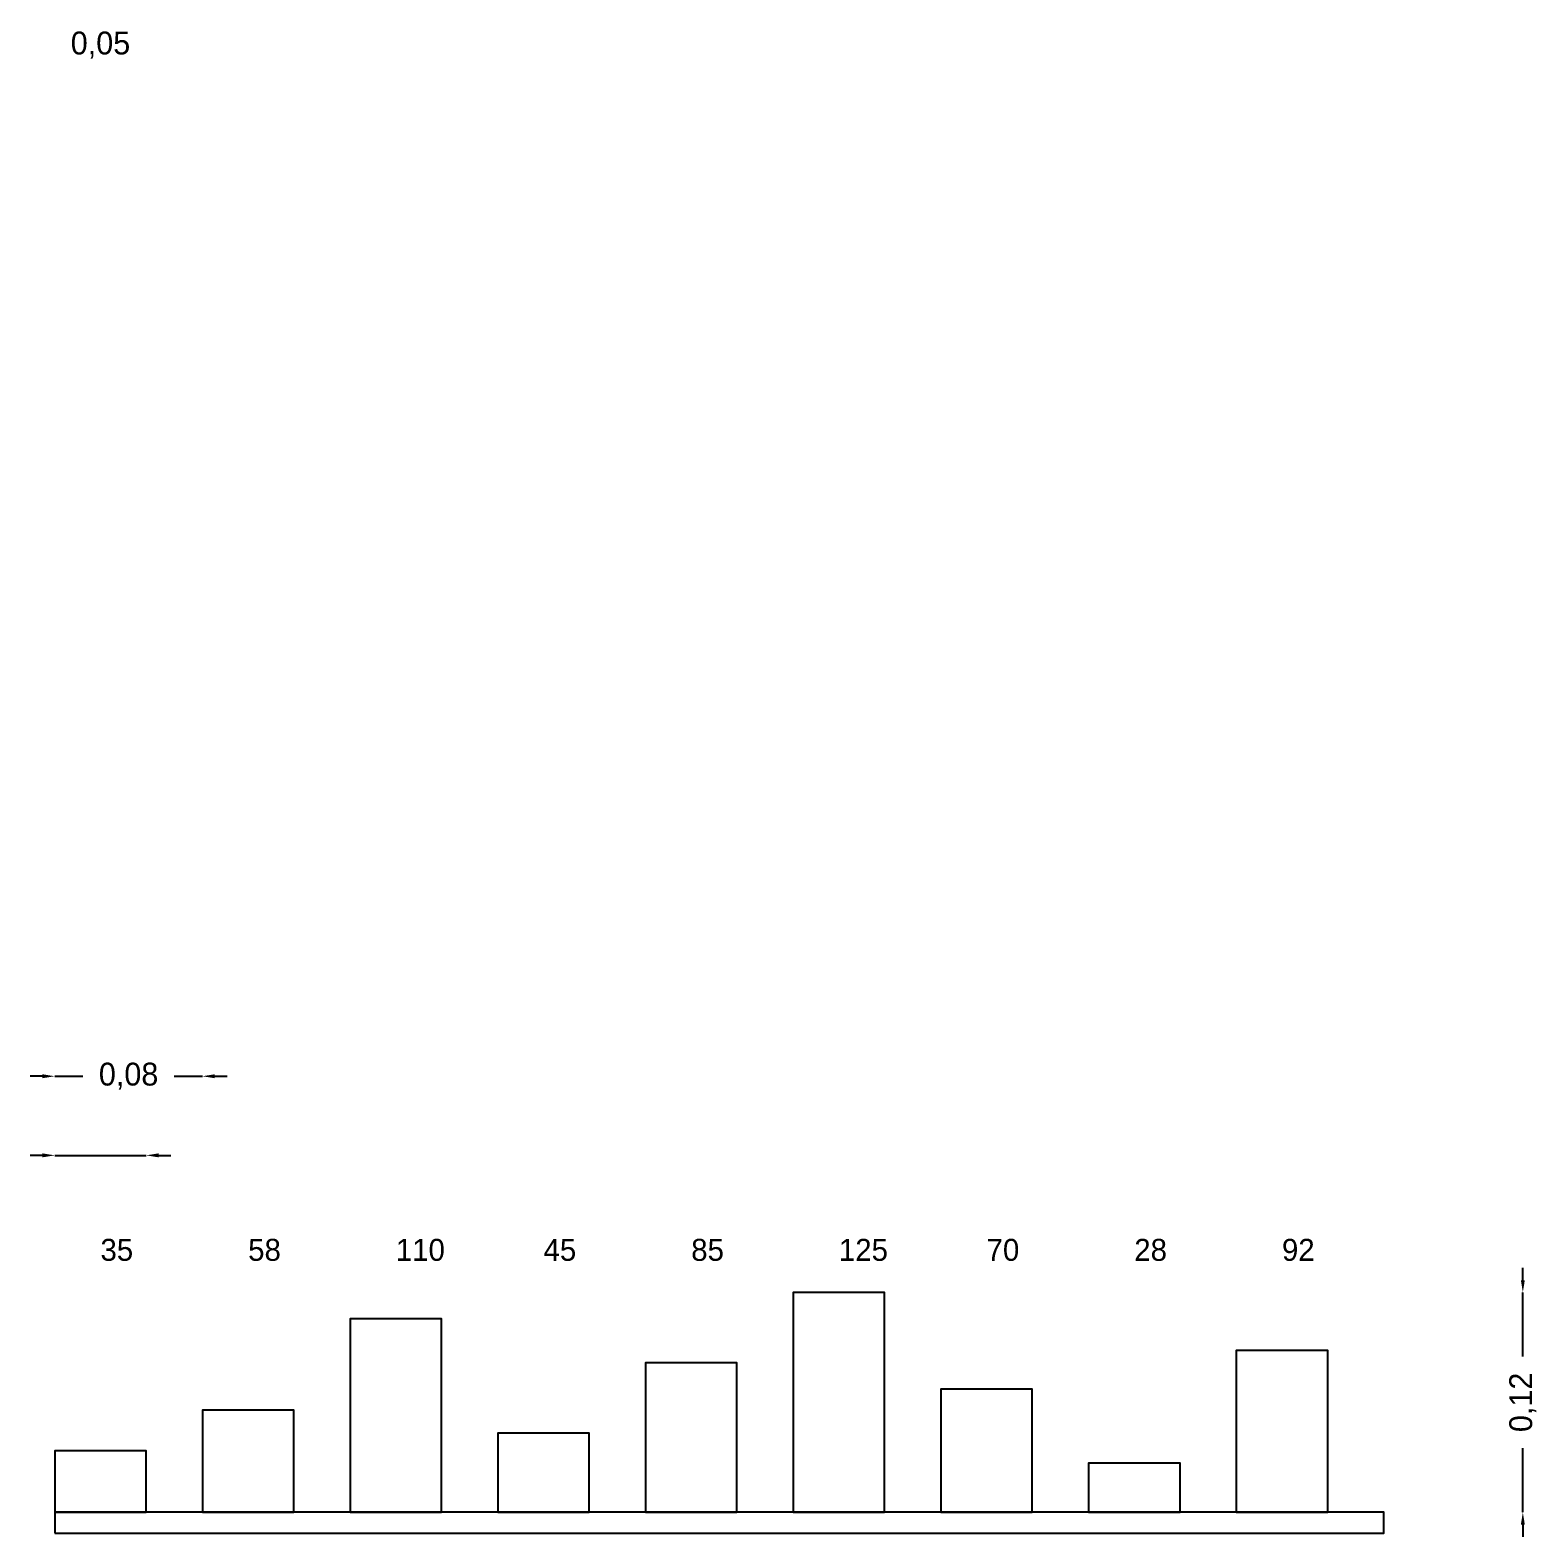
# Model space of a CAD drawing. Header units: metres. Extents: x 0 to 20.8, y 0 to 1.6.
# Drawn here: x 19.986 to 20.844, y -0.002 to 0.855 of the extents above; entities that cross this region are included whole.
import ezdxf

# ---------------------------------------------------------------- set-up
doc = ezdxf.new("R2010")
doc.units = ezdxf.units.M
for name, color, linetype in [('COTAS', 4, 'Continuous'), ('G_MEDIDO', 8, 'Continuous'), ('P_PROPUESTO', 5, 'Continuous'), ('TEXTOS', 7, 'Continuous')]:
    doc.layers.add(name, color=color, linetype=linetype)
doc.dimstyles.get("Standard").update_dxf_attribs({"dimtxt": 2.5, "dimasz": 2.5, "dimexe": 1.25, "dimexo": 0.625, "dimtad": 1, "dimcen": 2.5, "dimazin": 3, "dimtfac": 1, "dimtmove": 0, "dimatfit": 3})

# ---------------------------------------------------------------- blocks, each defined once
blk = doc.blocks.new('_CLOSEDFILLED')
at = {"color": 0, "linetype": 'BYBLOCK'}
blk.add_solid([(-1, 0.16), (0, 0), (-1, -0.16)], dxfattribs=at)
blk = doc.blocks.new('*D7')
for p, q in [((19.993, 0.215), (19.986, 0.215)), ((20, 0.215), (20, 0.215)), ((20, 0.215), (20.052, 0.215)), ((20.052, 0.215), (20.052, 0.215)), ((20.059, 0.215), (20.066, 0.215))]:
    blk.add_line(p, q)
at = {"layer": 'Defpoints'}
for p in [(20, 0.215), (20, 0.215), (20.052, 0.215)]:
    blk.add_point(p, dxfattribs=at)
at = {"layer": 'COTAS', "xscale": 0.007, "yscale": 0.007}
blk.add_blockref('_CLOSEDFILLED', (20, 0.215), dxfattribs=at)
at = {"layer": 'COTAS', "xscale": 0.007, "yscale": 0.007, "rotation": 180}
blk.add_blockref('_CLOSEDFILLED', (20.052, 0.215), dxfattribs=at)
at = {"layer": 'COTAS', "insert": (20.026, 0.8465), "char_height": 0.013, "attachment_point": 5}
blk.add_mtext('0,05', dxfattribs=at)
blk = doc.blocks.new('*D8')
for p, q in [((19.993, 0.26), (19.986, 0.26)), ((20, 0.26), (20, 0.26)), ((20, 0.26), (20.016, 0.26)), ((20.068, 0.26), (20.084, 0.26)), ((20.084, 0.26), (20.084, 0.26)), ((20.091, 0.26), (20.098, 0.26))]:
    blk.add_line(p, q)
at = {"layer": 'Defpoints'}
for p in [(20, 0.26), (20, 0.26), (20.084, 0.26)]:
    blk.add_point(p, dxfattribs=at)
at = {"layer": 'COTAS', "xscale": 0.007, "yscale": 0.007}
blk.add_blockref('_CLOSEDFILLED', (20, 0.26), dxfattribs=at)
at = {"layer": 'COTAS', "xscale": 0.007, "yscale": 0.007, "rotation": 180}
blk.add_blockref('_CLOSEDFILLED', (20.084, 0.26), dxfattribs=at)
at = {"layer": 'COTAS', "insert": (20.042, 0.26), "char_height": 0.013, "attachment_point": 5}
blk.add_mtext('0,08', dxfattribs=at)
blk = doc.blocks.new('*D9')
for p, q in [((20.835, 0.144), (20.835, 0.151)), ((20.835, 0.137), (20.835, 0.137)), ((20.835, 0.1005), (20.835, 0.137)), ((20.835, 0.012), (20.835, 0.0485)), ((20.835, 0.012), (20.835, 0.012)), ((20.835, 0.005), (20.835, -0.002))]:
    blk.add_line(p, q)
at = {"layer": 'Defpoints'}
for p in [(20.835, 0.137), (20.835, 0.012), (20.835, 0.012)]:
    blk.add_point(p, dxfattribs=at)
at = {"layer": 'COTAS', "xscale": 0.007, "yscale": 0.007}
for p, rotation in [((20.835, 0.137), 270), ((20.835, 0.012), 90)]:
    blk.add_blockref('_CLOSEDFILLED', p, dxfattribs=dict(at, rotation=rotation))
at = {"layer": 'COTAS', "insert": (20.835, 0.0745), "char_height": 0.013, "attachment_point": 5, "rotation": 90}
blk.add_mtext('0,12', dxfattribs=at)

msp = doc.modelspace()

# ---------------------------------------------------------------- linework, layer by layer
at = {"layer": 'G_MEDIDO'}
for points in [[(20.42, 0.012), (20.472, 0.012), (20.472, 0.137), (20.42, 0.137)], [(20.168, 0.012), (20.22, 0.012), (20.22, 0.122), (20.168, 0.122)], [(20.672, 0.012), (20.724, 0.012), (20.724, 0.104), (20.672, 0.104)], [(20.336, 0.012), (20.388, 0.012), (20.388, 0.097), (20.336, 0.097)], [(20.504, 0.012), (20.556, 0.012), (20.556, 0.082), (20.504, 0.082)], [(20.084, 0.012), (20.136, 0.012), (20.136, 0.07), (20.084, 0.07)], [(20.252, 0.012), (20.304, 0.012), (20.304, 0.057), (20.252, 0.057)], [(20, 0.012), (20.052, 0.012), (20.052, 0.047), (20, 0.047)], [(20.588, 0.012), (20.64, 0.012), (20.64, 0.04), (20.588, 0.04)]]:
    msp.add_lwpolyline(points, close=True, dxfattribs=at)
at = {"layer": 'P_PROPUESTO'}
msp.add_lwpolyline([(20, 0), (20.756, 0), (20.756, 0.012), (20, 0.012)], close=True, dxfattribs=at)

# ---------------------------------------------------------------- texts
at = {"layer": 'TEXTOS'}
for s, p in [('35', (20.026, 0.155)), ('58', (20.11, 0.155)), ('110', (20.194, 0.155)), ('45', (20.278, 0.155)), ('85', (20.362, 0.155)), ('125', (20.446, 0.155)), ('70', (20.53, 0.155)), ('28', (20.614, 0.155)), ('92', (20.698, 0.155))]:
    msp.add_text(s, height=0.0125, dxfattribs=at).set_placement(p)

# ---------------------------------------------------------------- dimensions: what is measured, and where the dimension line sits
at = {"layer": 'COTAS'}
for base, p1, p2, picture, middle in [((20, 0.215), (20, 0.215), (20.052, 0.215), '*D7', (20.026, 0.8465)), ((20, 0.26), (20, 0.26), (20.084, 0.26), '*D8', (20.042, 0.26))]:
    dim = msp.add_linear_dim(base=base, p1=p1, p2=p2, dimstyle='Standard', override={"dimtxt": 0.013, "dimasz": 0.007}, dxfattribs=at)
    dim.commit()
    dim.dimension.update_dxf_attribs({"geometry": picture, "text_midpoint": middle})
dim = msp.add_linear_dim(base=(20.835, 0.012), p1=(20.835, 0.012), p2=(20.835, 0.137), angle=90, dimstyle='Standard', override={"dimtxt": 0.013, "dimasz": 0.007}, dxfattribs=at)
dim.commit()
dim.dimension.update_dxf_attribs({"geometry": '*D9', "text_midpoint": (20.835, 0.0745)})

doc.saveas('drawing.dxf')
